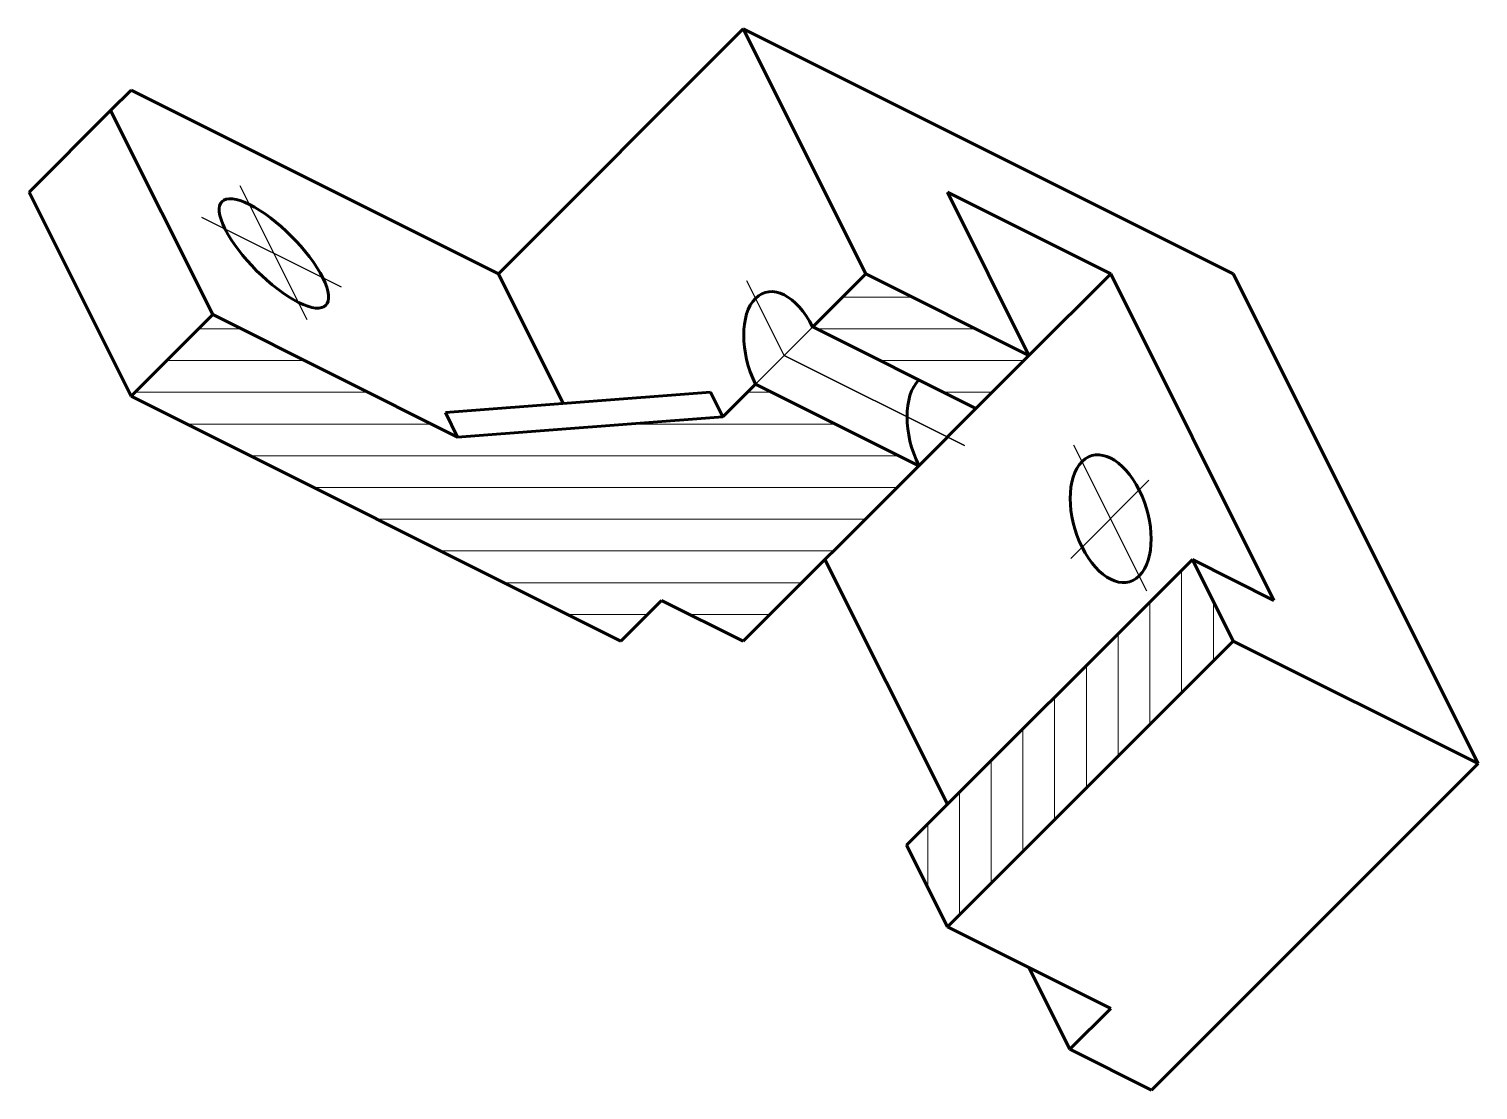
# Model space of a CAD drawing. Header units: millimetres. Extents: x 694 to 812, y -301 to -214.
import ezdxf

# ---------------------------------------------------------------- set-up
doc = ezdxf.new("R2010")
doc.units = ezdxf.units.MM
doc.linetypes.add('осевая2', pattern=[28.575, 19.05, -3.175, 3.175, -3.175])
doc.layers.add('1-оси', color=10, linetype='осевая2')
doc.layers.add('PV-21B', color=7, linetype='Continuous', lineweight=60)
doc.layers.add('ШТРИХОВКА', color=7, linetype='Continuous', lineweight=20)

# ---------------------------------------------------------------- blocks, each defined once
blk = doc.blocks.new('*U346')
at = {"layer": 'PV-21B'}
for p, q in [((732.29, -234.01, 498.28), (752.29, -214.01, 538.28)), ((752.29, -214.01, 538.28), (762.29, -234.01, 528.28)), ((792.29, -234.01, 558.28), (752.29, -214.01, 538.28)), ((702.29, -219.01, 483.28), (700.62, -220.68, 479.95)), ((732.29, -234.01, 498.28), (702.29, -219.01, 483.28)), ((693.96, -227.34, 466.61), (700.62, -220.68, 479.95)), ((700.62, -220.68, 479.95), (708.96, -237.34, 471.61)), ((693.96, -227.34, 466.61), (702.29, -244.01, 458.28)), ((775.62, -240.68, 534.95), (768.96, -227.34, 541.61)), ((768.96, -227.34, 541.61), (782.29, -234.01, 548.28)), ((737.59, -244.6, 492.98), (732.29, -234.01, 498.28)), ((757.96, -238.34, 519.61), (762.29, -234.01, 528.28)), ((762.29, -234.01, 528.28), (775.62, -240.68, 534.95)), ((775.62, -240.68, 534.95), (782.29, -234.01, 548.28)), ((782.29, -234.01, 548.28), (795.62, -260.68, 534.95)), ((812.29, -274.01, 538.28), (792.29, -234.01, 558.28)), ((702.29, -244.01, 458.28), (708.96, -237.34, 471.61)), ((708.96, -237.34, 471.61), (728.96, -247.34, 481.61)), ((771.29, -245.01, 526.28), (757.96, -238.34, 519.61)), ((775.62, -240.68, 534.95), (771.29, -245.01, 526.28)), ((727.96, -245.34, 482.61), (749.62, -243.68, 505.95)), ((749.62, -243.68, 505.95), (750.62, -245.68, 504.95)), ((750.62, -245.68, 504.95), (753.29, -243.01, 510.28)), ((753.29, -243.01, 510.28), (766.62, -249.68, 516.95)), ((742.29, -264.01, 478.28), (702.29, -244.01, 458.28)), ((728.96, -247.34, 481.61), (727.96, -245.34, 482.61)), ((728.96, -247.34, 481.61), (750.62, -245.68, 504.95)), ((766.62, -249.68, 516.95), (771.29, -245.01, 526.28)), ((766.62, -249.68, 516.95), (752.29, -264.01, 488.28)), ((758.96, -257.34, 501.61), (768.96, -277.34, 491.61)), ((768.96, -277.34, 491.61), (758.96, -257.34, 501.61)), ((765.62, -280.68, 484.95), (788.96, -257.34, 531.61)), ((788.96, -257.34, 531.61), (792.29, -264.01, 528.28)), ((795.62, -260.68, 534.95), (788.96, -257.34, 531.61)), ((745.62, -260.68, 484.95), (742.29, -264.01, 478.28)), ((752.29, -264.01, 488.28), (745.62, -260.68, 484.95)), ((792.29, -264.01, 528.28), (768.96, -287.34, 481.61)), ((792.29, -264.01, 528.28), (812.29, -274.01, 538.28)), ((785.62, -300.68, 484.95), (812.29, -274.01, 538.28)), ((768.96, -287.34, 481.61), (765.62, -280.68, 484.95)), ((768.96, -287.34, 481.61), (782.29, -294.01, 488.28)), ((778.96, -297.34, 481.61), (775.62, -290.68, 484.95)), ((782.29, -294.01, 488.28), (778.96, -297.34, 481.61)), ((778.96, -297.34, 481.61), (785.62, -300.68, 484.95))]:
    blk.add_line(p, q, dxfattribs=at)
at = {"layer": 'PV-21B', "extrusion": (0.57735, 0.57735, -0.57735)}
for centre, major_axis, start_param, end_param in [((713.96, -232.34, 481.61), (-4.24, 4.24), -3.926991, 2.356194), ((755.62, -240.68, 514.95), (0, 4.95, 4.95), -2.356194, 0.785398), ((782.29, -254.01, 528.28), (0, 4.95, 4.95), -3.926991, 2.356194)]:
    blk.add_ellipse(centre, major_axis=major_axis, ratio=0.57735, start_param=start_param, end_param=end_param, dxfattribs=at)
at = {"layer": 'PV-21B', "extrusion": (-0.57735, -0.57735, 0.57735)}
blk.add_ellipse((768.96, -247.34, 521.61), major_axis=(0, -4.95, -4.95), ratio=0.57735, start_param=-2.356194, end_param=-0.785398, dxfattribs=at)

msp = doc.modelspace()

# ---------------------------------------------------------------- hatches: boundary and pattern name
at = {"layer": 'ШТРИХОВКА', "extrusion": (-0.57735, -0.57735, 0.57735)}
h = msp.add_hatch(dxfattribs=at)
h.set_pattern_fill('ANSI31', color=256, angle=15)
h.paths.add_polyline_path([(718.63, 655.17), (704.49, 647.01), (704.49, 636.39), (718.63, 644.56)])
h = msp.add_hatch(dxfattribs=at)
h.set_pattern_fill('ANSI31', color=256, angle=15)
h.paths.add_polyline_path([(718.63, 598.02), (718.63, 633.13), (704.49, 624.96), (704.49, 618.43), (690.35, 589.85), (669.13, 577.61), (669.13, 561.28), (711.56, 585.77), (711.56, 593.94)])
h = msp.add_hatch(dxfattribs=at)
h.set_pattern_fill('ANSI31', color=256, angle=75)
h.paths.add_polyline_path([(746.92, 647.01), (739.84, 651.09), (739.84, 593.94), (746.92, 589.85)])

# ---------------------------------------------------------------- linework, layer by layer
at = {"layer": '1-оси', "extrusion": (-0.57735, -0.57735, 0.57735)}
for p, q in [((711.18, -226.8, 484.39), (716.65, -237.73, 478.92)), ((719.49, -235.11, 484.38), (708.08, -229.41, 478.68)), ((755.62, -240.68, 514.95), (752.57, -234.57, 518)), ((757.96, -238.34, 519.61), (753.29, -243.01, 510.28)), ((755.62, -240.68, 514.95), (770.34, -248.04, 522.31)), ((770.34, -248.04, 522.31), (755.62, -240.68, 514.95)), ((771.29, -245.01, 526.28), (766.62, -249.68, 516.95)), ((785.24, -259.92, 525.32), (779.29, -248.01, 531.28)), ((785.42, -250.87, 534.55), (779.05, -257.25, 521.8))]:
    msp.add_line(p, q, dxfattribs=at)

# ---------------------------------------------------------------- block references
at = {"layer": 'PV-21B'}
msp.add_blockref('*U346', (0, 0), dxfattribs=at)

doc.saveas('drawing.dxf')
